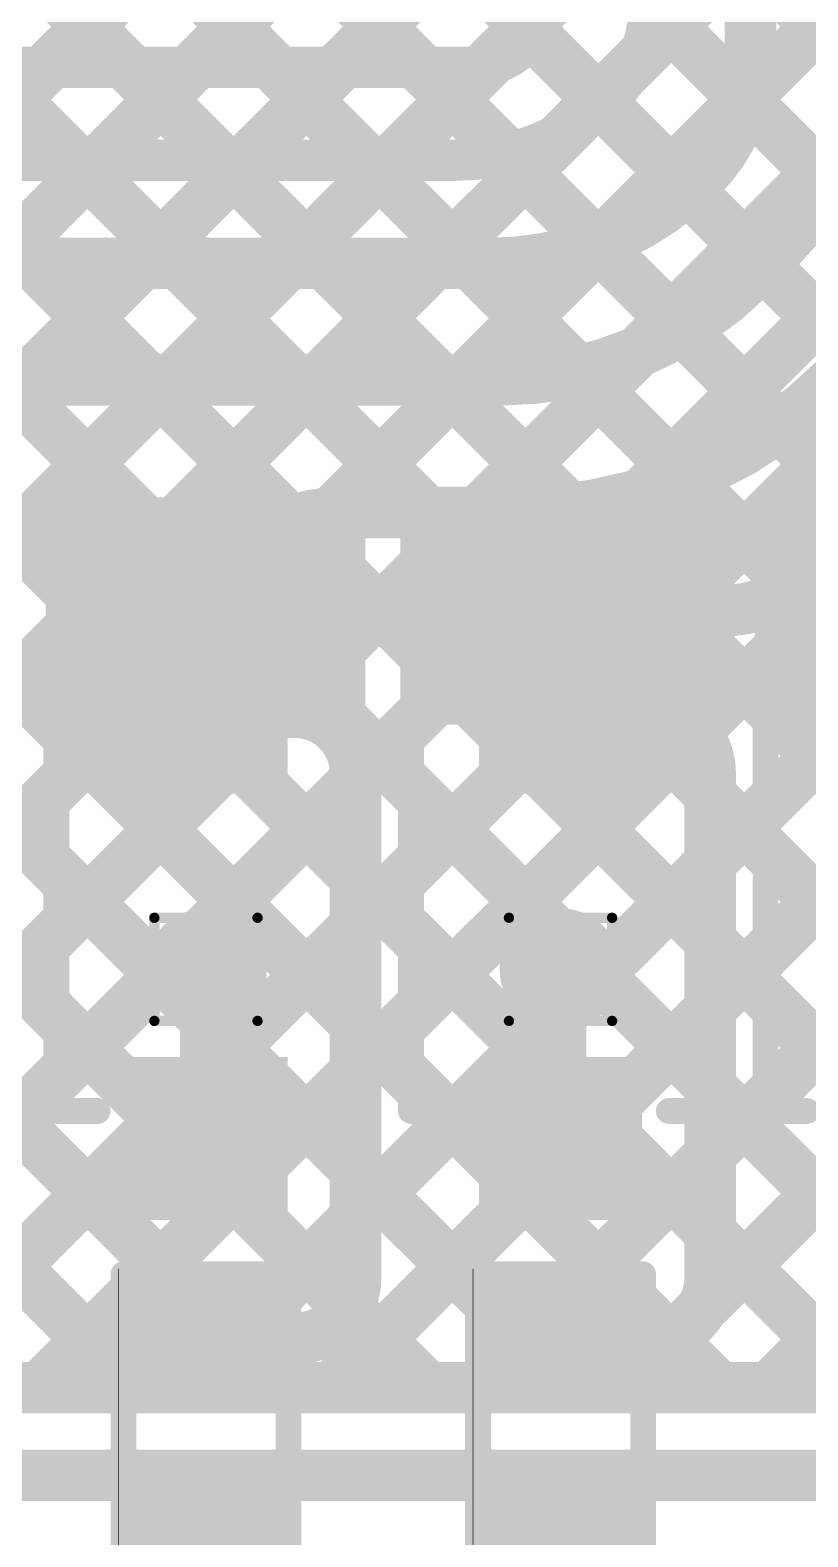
# Model space of a CAD drawing. Header units: inches. Extents: x 3 to 457, y -41 to 239.
# Drawn here: x 110.95 to 114.78, y 154.97 to 162.39 of the extents above; entities that cross this region are included whole.
import ezdxf

# ---------------------------------------------------------------- set-up
doc = ezdxf.new("R2010")
doc.units = ezdxf.units.IN
for name, color, linetype in [('Bottom Layer', 5, 'Continuous'), ('Drill Drawing', 1, 'Continuous'), ('Top Layer', 1, 'Continuous'), ('Top Overlay', 2, 'Continuous'), ('Top Paste', 8, 'Continuous'), ('Top Solder', 216, 'Continuous'), ('Via Holes', 16, 'Continuous')]:
    doc.layers.add(name, color=color, linetype=linetype)

# ---------------------------------------------------------------- blocks, each defined once
blk = doc.blocks.new('R___0402_218')
at = {"layer": 'Top Layer'}
for points in [[(-0.6985, -0.3175), (-0.6985, 0.3174999999999999), (-0.2413000000000001, 0.3175), (-0.2412999999999999, -0.3174999999999999)], [(0.2413000000000001, -0.3175), (0.2412999999999999, 0.3174999999999999), (0.6985, 0.3175), (0.6985, -0.3174999999999999)]]:
    blk.add_hatch(color=1, dxfattribs=at).paths.add_polyline_path(points)
at = {"layer": 'Top Paste'}
for points in [[(-0.6985, -0.3175), (-0.6985, 0.3174999999999999), (-0.2413000000000001, 0.3175), (-0.2412999999999999, -0.3174999999999999)], [(0.2413000000000001, -0.3175), (0.2412999999999999, 0.3174999999999999), (0.6985, 0.3175), (0.6985, -0.3174999999999999)]]:
    blk.add_hatch(color=8, dxfattribs=at).paths.add_polyline_path(points)
at = {"layer": 'Top Solder'}
for points in [[(-0.75350116, -0.3725011600000001), (-0.75350116, 0.3725011599999999), (-0.18629884, 0.3725011600000001), (-0.1862988399999999, -0.3725011599999999)], [(0.18629884, -0.3725011600000001), (0.1862988399999999, 0.3725011599999999), (0.75350116, 0.3725011600000001), (0.75350116, -0.3725011599999999)]]:
    blk.add_hatch(color=216, dxfattribs=at).paths.add_polyline_path(points)
at = {"layer": 'Top Overlay'}
for points, const_width in [([(0.7874, 0.4064), (-0.7874, 0.4064)], 0.127), ([(-0.7874, -0.4064), (-0.7874, 0.4064)], 0.127), ([(0.7874, -0.4064), (0.7874, 0.4064)], 0.127), ([(0.7874, -0.4064), (-0.7874, -0.4064)], 0.127), ([(0.8128, -0.4318), (-0.8128, -0.4318)], 0.0032258)]:
    blk.add_lwpolyline(points, dxfattribs=dict(at, const_width=const_width))
for points, const_width in [([(-0.8191499999999999, 0.4064, 1), (-0.7556499999999999, 0.4064, 1)], 0.0635), ([(-0.8191499999999999, 0.4064, 1), (-0.7556499999999999, 0.4064, 1)], 0.0635), ([(0.7556499999999999, 0.4064, 1), (0.8191499999999999, 0.4064, 1)], 0.0635), ([(0.7556499999999999, 0.4064, 1), (0.8191499999999999, 0.4064, 1)], 0.0635), ([(-0.8191499999999999, -0.4064, 1), (-0.7556499999999999, -0.4064, 1)], 0.0635), ([(-0.8191499999999999, -0.4064, 1), (-0.7556499999999999, -0.4064, 1)], 0.0635), ([(0.7556499999999999, -0.4064, 1), (0.8191499999999999, -0.4064, 1)], 0.0635), ([(0.7556499999999999, -0.4064, 1), (0.8191499999999999, -0.4064, 1)], 0.0635), ([(-0.81360518, -0.4318, 1), (-0.8119948199999999, -0.4318, 1)], 0.0016129), ([(0.8119948199999999, -0.4318, 1), (0.81360518, -0.4318, 1)], 0.0016129)]:
    blk.add_lwpolyline(points, format="xyb", close=True, dxfattribs=dict(at, const_width=const_width))
blk = doc.blocks.new('R___0402_220')
at = {"layer": 'Top Layer'}
for points in [[(-0.6985, -0.3175), (-0.6985, 0.3174999999999999), (-0.2413000000000001, 0.3175), (-0.2412999999999999, -0.3174999999999999)], [(0.2413000000000001, -0.3175), (0.2412999999999999, 0.3174999999999999), (0.6985, 0.3175), (0.6985, -0.3174999999999999)]]:
    blk.add_hatch(color=1, dxfattribs=at).paths.add_polyline_path(points)
at = {"layer": 'Top Paste'}
for points in [[(-0.6985, -0.3175), (-0.6985, 0.3174999999999999), (-0.2413000000000001, 0.3175), (-0.2412999999999999, -0.3174999999999999)], [(0.2413000000000001, -0.3175), (0.2412999999999999, 0.3174999999999999), (0.6985, 0.3175), (0.6985, -0.3174999999999999)]]:
    blk.add_hatch(color=8, dxfattribs=at).paths.add_polyline_path(points)
at = {"layer": 'Top Solder'}
for points in [[(-0.75350116, -0.3725011600000001), (-0.75350116, 0.3725011599999999), (-0.18629884, 0.3725011600000001), (-0.1862988399999999, -0.3725011599999999)], [(0.18629884, -0.3725011600000001), (0.1862988399999999, 0.3725011599999999), (0.75350116, 0.3725011600000001), (0.75350116, -0.3725011599999999)]]:
    blk.add_hatch(color=216, dxfattribs=at).paths.add_polyline_path(points)
at = {"layer": 'Top Overlay'}
for points, const_width in [([(0.7874, 0.4064), (-0.7874, 0.4064)], 0.127), ([(-0.7874, -0.4064), (-0.7874, 0.4064)], 0.127), ([(0.7874, -0.4064), (0.7874, 0.4064)], 0.127), ([(0.7874, -0.4064), (-0.7874, -0.4064)], 0.127), ([(0.8128, -0.4318), (-0.8128, -0.4318)], 0.0032258)]:
    blk.add_lwpolyline(points, dxfattribs=dict(at, const_width=const_width))
for points, const_width in [([(-0.8191499999999999, 0.4064, 1), (-0.7556499999999999, 0.4064, 1)], 0.0635), ([(-0.8191499999999999, 0.4064, 1), (-0.7556499999999999, 0.4064, 1)], 0.0635), ([(0.7556499999999999, 0.4064, 1), (0.8191499999999999, 0.4064, 1)], 0.0635), ([(0.7556499999999999, 0.4064, 1), (0.8191499999999999, 0.4064, 1)], 0.0635), ([(-0.8191499999999999, -0.4064, 1), (-0.7556499999999999, -0.4064, 1)], 0.0635), ([(-0.8191499999999999, -0.4064, 1), (-0.7556499999999999, -0.4064, 1)], 0.0635), ([(0.7556499999999999, -0.4064, 1), (0.8191499999999999, -0.4064, 1)], 0.0635), ([(0.7556499999999999, -0.4064, 1), (0.8191499999999999, -0.4064, 1)], 0.0635), ([(-0.81360518, -0.4318, 1), (-0.8119948199999999, -0.4318, 1)], 0.0016129), ([(0.8119948199999999, -0.4318, 1), (0.81360518, -0.4318, 1)], 0.0016129)]:
    blk.add_lwpolyline(points, format="xyb", close=True, dxfattribs=dict(at, const_width=const_width))
blk = doc.blocks.new('SOD323F_253')
at = {"layer": 'Top Layer'}
for points in [[(-1.34999984, 0.2999994), (-0.75000104, 0.2999994), (-0.75000104, -0.2999994), (-1.34999984, -0.2999994)], [(0.75000104, 0.2999994), (1.34999984, 0.2999994), (1.34999984, -0.2999994), (0.75000104, -0.2999994)]]:
    blk.add_hatch(color=1, dxfattribs=at).paths.add_polyline_path(points)
at = {"layer": 'Top Overlay'}
for points in [[(0.9884409999999999, 0.38309804), (2.1082, 0.38309804), (2.1082, 0.7894980399999999), (0.9884409999999999, 0.7894980399999999)], [(1.42242032, -0.4064), (2.10822032, -0.4064), (2.10822032, 0.4571999999999999), (1.42242032, 0.4571999999999999)], [(0.9884409999999999, -0.78530196), (2.1082, -0.78530196), (2.1082, -0.37890196), (0.9884409999999999, -0.37890196)]]:
    blk.add_hatch(color=2, dxfattribs=at).paths.add_polyline_path(points)
at = {"layer": 'Top Paste'}
for points in [[(-1.34999984, 0.2999994), (-0.75000104, 0.2999994), (-0.75000104, -0.2999994), (-1.34999984, -0.2999994)], [(0.75000104, 0.2999994), (1.34999984, 0.2999994), (1.34999984, -0.2999994), (0.75000104, -0.2999994)]]:
    blk.add_hatch(color=8, dxfattribs=at).paths.add_polyline_path(points)
at = {"layer": 'Top Solder'}
for points in [[(-1.45159984, 0.4015993999999999), (-0.64840104, 0.4015993999999999), (-0.64840104, -0.4015993999999999), (-1.45159984, -0.4015993999999999)], [(0.64840104, 0.4015993999999999), (1.45159984, 0.4015993999999999), (1.45159984, -0.4015993999999999), (0.64840104, -0.4015993999999999)]]:
    blk.add_hatch(color=216, dxfattribs=at).paths.add_polyline_path(points)
at = {"layer": 'Top Overlay', "const_width": 0.127}
for points in [[(-0.9143999999999999, 0.7366), (-0.9143999999999999, 0.5334)], [(-0.9143999999999999, 0.7366), (0.9884409999999999, 0.7366)], [(-0.9143999999999999, -0.5334), (-0.9143999999999999, -0.7366)], [(-0.9143999999999999, -0.7366), (0.9884409999999999, -0.7366)]]:
    blk.add_lwpolyline(points, dxfattribs=at)
at = {"layer": 'Top Overlay', "const_width": 0.0635}
for points in [[(-0.9461499999999999, 0.7366, 1), (-0.88265, 0.7366, 1)], [(-0.9461499999999999, 0.7366, 1), (-0.88265, 0.7366, 1)], [(0.9566909999999998, 0.7366, 1), (1.020191, 0.7366, 1)], [(-0.9461499999999999, 0.5334, 1), (-0.88265, 0.5334, 1)], [(-0.9461499999999999, -0.5334, 1), (-0.88265, -0.5334, 1)], [(-0.9461499999999999, -0.7366, 1), (-0.88265, -0.7366, 1)], [(-0.9461499999999999, -0.7366, 1), (-0.88265, -0.7366, 1)], [(0.9566909999999998, -0.7366, 1), (1.020191, -0.7366, 1)]]:
    blk.add_lwpolyline(points, format="xyb", close=True, dxfattribs=at)
blk = doc.blocks.new('SOD323F_254')
at = {"layer": 'Top Layer'}
for points in [[(-1.34999984, 0.2999994), (-0.75000104, 0.2999994), (-0.75000104, -0.2999994), (-1.34999984, -0.2999994)], [(0.75000104, 0.2999994), (1.34999984, 0.2999994), (1.34999984, -0.2999994), (0.75000104, -0.2999994)]]:
    blk.add_hatch(color=1, dxfattribs=at).paths.add_polyline_path(points)
at = {"layer": 'Top Overlay'}
for points in [[(0.9884409999999999, 0.3823462), (2.1082, 0.3823462), (2.1082, 0.7887462), (0.9884409999999999, 0.7887462)], [(1.4224, -0.4064), (2.1082, -0.4064), (2.1082, 0.4571999999999999), (1.4224, 0.4571999999999999)], [(0.9884409999999999, -0.7860537999999999), (2.1082, -0.7860537999999999), (2.1082, -0.3796538), (0.9884409999999999, -0.3796538)]]:
    blk.add_hatch(color=2, dxfattribs=at).paths.add_polyline_path(points)
at = {"layer": 'Top Paste'}
for points in [[(-1.34999984, 0.2999994), (-0.75000104, 0.2999994), (-0.75000104, -0.2999994), (-1.34999984, -0.2999994)], [(0.75000104, 0.2999994), (1.34999984, 0.2999994), (1.34999984, -0.2999994), (0.75000104, -0.2999994)]]:
    blk.add_hatch(color=8, dxfattribs=at).paths.add_polyline_path(points)
at = {"layer": 'Top Solder'}
for points in [[(-1.45159984, 0.4015993999999999), (-0.64840104, 0.4015993999999999), (-0.64840104, -0.4015993999999999), (-1.45159984, -0.4015993999999999)], [(0.64840104, 0.4015993999999999), (1.45159984, 0.4015993999999999), (1.45159984, -0.4015993999999999), (0.64840104, -0.4015993999999999)]]:
    blk.add_hatch(color=216, dxfattribs=at).paths.add_polyline_path(points)
at = {"layer": 'Top Overlay', "const_width": 0.127}
for points in [[(-0.9143999999999999, 0.7366), (-0.9143999999999999, 0.5334)], [(-0.9143999999999999, 0.7366), (0.9884409999999999, 0.7366)], [(-0.9143999999999999, -0.5334), (-0.9143999999999999, -0.7366)], [(-0.9143999999999999, -0.7366), (0.9884409999999999, -0.7366)]]:
    blk.add_lwpolyline(points, dxfattribs=at)
at = {"layer": 'Top Overlay', "const_width": 0.0635}
for points in [[(-0.9461499999999999, 0.7366, 1), (-0.88265, 0.7366, 1)], [(-0.9461499999999999, 0.7366, 1), (-0.88265, 0.7366, 1)], [(0.9566909999999998, 0.7366, 1), (1.020191, 0.7366, 1)], [(-0.9461499999999999, 0.5334, 1), (-0.88265, 0.5334, 1)], [(-0.9461499999999999, -0.5334, 1), (-0.88265, -0.5334, 1)], [(-0.9461499999999999, -0.7366, 1), (-0.88265, -0.7366, 1)], [(-0.9461499999999999, -0.7366, 1), (-0.88265, -0.7366, 1)], [(0.9566909999999998, -0.7366, 1), (1.020191, -0.7366, 1)]]:
    blk.add_lwpolyline(points, format="xyb", close=True, dxfattribs=at)
blk = doc.blocks.new('SOD323F_255')
at = {"layer": 'Top Layer'}
for points in [[(-1.34999984, 0.2999994), (-0.75000104, 0.2999994), (-0.75000104, -0.2999994), (-1.34999984, -0.2999994)], [(0.75000104, 0.2999994), (1.34999984, 0.2999994), (1.34999984, -0.2999994), (0.75000104, -0.2999994)]]:
    blk.add_hatch(color=1, dxfattribs=at).paths.add_polyline_path(points)
at = {"layer": 'Top Overlay'}
for points in [[(0.9884409999999999, 0.38288976), (2.1082, 0.38288976), (2.1082, 0.78928976), (0.9884409999999999, 0.78928976)], [(1.4224, -0.4064), (2.1082, -0.4064), (2.1082, 0.4571999999999999), (1.4224, 0.4571999999999999)], [(0.9884409999999999, -0.78551024), (2.1082, -0.78551024), (2.1082, -0.37911024), (0.9884409999999999, -0.37911024)]]:
    blk.add_hatch(color=2, dxfattribs=at).paths.add_polyline_path(points)
at = {"layer": 'Top Paste'}
for points in [[(-1.34999984, 0.2999994), (-0.75000104, 0.2999994), (-0.75000104, -0.2999994), (-1.34999984, -0.2999994)], [(0.75000104, 0.2999994), (1.34999984, 0.2999994), (1.34999984, -0.2999994), (0.75000104, -0.2999994)]]:
    blk.add_hatch(color=8, dxfattribs=at).paths.add_polyline_path(points)
at = {"layer": 'Top Solder'}
for points in [[(-1.45159984, 0.4015993999999999), (-0.64840104, 0.4015993999999999), (-0.64840104, -0.4015993999999999), (-1.45159984, -0.4015993999999999)], [(0.64840104, 0.4015993999999999), (1.45159984, 0.4015993999999999), (1.45159984, -0.4015993999999999), (0.64840104, -0.4015993999999999)]]:
    blk.add_hatch(color=216, dxfattribs=at).paths.add_polyline_path(points)
at = {"layer": 'Top Overlay', "const_width": 0.127}
for points in [[(-0.9143999999999999, 0.7366), (-0.9143999999999999, 0.5334)], [(-0.9143999999999999, 0.7366), (0.9884409999999999, 0.7366)], [(-0.9143999999999999, -0.5334), (-0.9143999999999999, -0.7366)], [(-0.9143999999999999, -0.7366), (0.9884409999999999, -0.7366)]]:
    blk.add_lwpolyline(points, dxfattribs=at)
at = {"layer": 'Top Overlay', "const_width": 0.0635}
for points in [[(-0.9461499999999999, 0.7366, 1), (-0.88265, 0.7366, 1)], [(-0.9461499999999999, 0.7366, 1), (-0.88265, 0.7366, 1)], [(0.9566909999999998, 0.7366, 1), (1.020191, 0.7366, 1)], [(-0.9461499999999999, 0.5334, 1), (-0.88265, 0.5334, 1)], [(-0.9461499999999999, -0.5334, 1), (-0.88265, -0.5334, 1)], [(-0.9461499999999999, -0.7366, 1), (-0.88265, -0.7366, 1)], [(-0.9461499999999999, -0.7366, 1), (-0.88265, -0.7366, 1)], [(0.9566909999999998, -0.7366, 1), (1.020191, -0.7366, 1)]]:
    blk.add_lwpolyline(points, format="xyb", close=True, dxfattribs=at)

msp = doc.modelspace()

# ---------------------------------------------------------------- hatches: boundary and pattern name
at = {"layer": 'Bottom Layer'}
h = msp.add_hatch(color=5, dxfattribs=at)
edge = h.paths.add_edge_path()
edge.add_arc((111.81896864, 157.76249372), 0.2999994, 0, 360)
h = msp.add_hatch(color=5, dxfattribs=at)
edge = h.paths.add_edge_path()
edge.add_arc((113.56496464, 157.76249372), 0.2999994, 0, 360)
at = {"layer": 'Top Layer'}
h = msp.add_hatch(color=1, dxfattribs=at)
edge = h.paths.add_edge_path()
edge.add_arc((111.81896864, 157.76249372), 0.2999994, 0, 360)
h = msp.add_hatch(color=1, dxfattribs=at)
edge = h.paths.add_edge_path()
edge.add_arc((113.56496464, 157.76249372), 0.2999994, 0, 360)
at = {"layer": 'Via Holes'}
h = msp.add_hatch(color=7, dxfattribs=at)
edge = h.paths.add_edge_path()
edge.add_arc((111.81896864, 157.76249372), 0.1499997, 0, 360)
h = msp.add_hatch(color=7, dxfattribs=at)
edge = h.paths.add_edge_path()
edge.add_arc((113.56496464, 157.76249372), 0.1499997, 0, 360)

# ---------------------------------------------------------------- linework, layer by layer
at = {"layer": 'Bottom Layer', "const_width": 0.254}
for points in [[(98.89800642, 150.0673656), (116.970683, 168.14004218)], [(104.86815958, 155.31909754), (117.68910168, 168.14003964)], [(105.96555134, 155.69806808), (118.4075229, 168.14003964)], [(106.68790448, 155.702), (119.12594412, 168.14003964)], [(107.4063257, 155.702), (119.8443628, 168.1400371)], [(108.12474692, 155.702), (120.56278402, 168.1400371)], [(108.37509694, 168.1400498), (120.81314674, 155.702)], [(109.09351816, 168.1400498), (126.45021192, 150.78335604)], [(108.84316814, 155.702), (121.10426376, 167.96309562)], [(107.89503948, 167.90168604), (120.09472552, 155.702)], [(109.56158936, 155.702), (121.10426376, 167.2446744)], [(107.89503948, 167.18326482), (119.3763043, 155.702)], [(110.28001058, 155.702), (121.10426376, 166.52625318)], [(107.89503694, 166.46484614), (118.65788308, 155.702)], [(110.9984318, 155.702), (121.10426376, 165.80783196)], [(107.89503694, 165.74642492), (117.93946186, 155.702)], [(111.71685302, 155.702), (121.10426376, 165.08941074)], [(107.89503694, 165.0280037), (117.22104064, 155.702)], [(112.43527424, 155.702), (121.10426376, 164.37098952)], [(107.8950344, 164.30958502), (116.50261942, 155.702)], [(107.8950344, 163.5911638), (115.7841982, 155.702)], [(113.15369546, 155.702), (121.10426376, 163.6525683)], [(107.84628164, 162.92149534), (115.06577698, 155.702)], [(113.87211668, 155.702), (121.1428235, 162.97270682)], [(113.87211668, 155.702), (121.1428235, 162.97270682)], [(114.5905379, 155.702), (121.31070734, 162.42216944)], [(107.67061016, 162.37877862), (114.34738878, 155.702)], [(107.39247254, 161.93849756), (113.62896756, 155.702)], [(107.03057334, 161.581973), (112.91054634, 155.702)], [(106.57892578, 161.31519934), (112.19212512, 155.702)], [(106.02756544, 161.14813846), (111.4737039, 155.702)], [(106.0958, 155.702), (120.9802, 155.702)], [(106.0958, 155.2702), (120.9802, 155.2702)]]:
    msp.add_lwpolyline(points, dxfattribs=at)
at = {"layer": 'Bottom Layer', "const_width": 0.127}
for points in [[(110.9349318, 155.702, 1), (111.0619318, 155.702, 1)], [(111.4102039, 155.702, 1), (111.5372039, 155.702, 1)], [(111.65335302, 155.702, 1), (111.78035302, 155.702, 1)], [(112.12862512, 155.702, 1), (112.25562512, 155.702, 1)], [(112.37177424, 155.702, 1), (112.49877424, 155.702, 1)], [(112.84704634, 155.702, 1), (112.97404634, 155.702, 1)], [(113.09019546, 155.702, 1), (113.21719546, 155.702, 1)], [(113.56546756, 155.702, 1), (113.69246756, 155.702, 1)], [(113.80861668, 155.702, 1), (113.93561668, 155.702, 1)], [(113.80861668, 155.702, 1), (113.93561668, 155.702, 1)], [(114.28388878, 155.702, 1), (114.41088878, 155.702, 1)], [(114.5270379, 155.702, 1), (114.6540379, 155.702, 1)]]:
    msp.add_lwpolyline(points, format="xyb", close=True, dxfattribs=at)
at = {"layer": 'Drill Drawing', "const_width": 0.0508}
for points in [[(111.56496864, 158.01649372), (112.07296864, 158.01649372)], [(111.56496864, 157.50849372), (111.56496864, 158.01649372)], [(112.07296864, 157.50849372), (112.07296864, 158.01649372)], [(113.31096464, 158.01649372), (113.81896464, 158.01649372)], [(113.31096464, 157.50849372), (113.31096464, 158.01649372)], [(113.81896464, 157.50849372), (113.81896464, 158.01649372)], [(111.56496864, 157.50849372), (112.07296864, 157.50849372)], [(113.31096464, 157.50849372), (113.81896464, 157.50849372)]]:
    msp.add_lwpolyline(points, dxfattribs=at)
at = {"layer": 'Drill Drawing', "const_width": 0.0254}
for points in [[(111.55226864, 158.01649372, 1), (111.57766864, 158.01649372, 1)], [(111.55226864, 158.01649372, 1), (111.57766864, 158.01649372, 1)], [(112.06026864, 158.01649372, 1), (112.08566864, 158.01649372, 1)], [(112.06026864, 158.01649372, 1), (112.08566864, 158.01649372, 1)], [(113.29826464, 158.01649372, 1), (113.32366464, 158.01649372, 1)], [(113.29826464, 158.01649372, 1), (113.32366464, 158.01649372, 1)], [(113.80626464, 158.01649372, 1), (113.83166464, 158.01649372, 1)], [(113.80626464, 158.01649372, 1), (113.83166464, 158.01649372, 1)], [(111.55226864, 157.50849372, 1), (111.57766864, 157.50849372, 1)], [(111.55226864, 157.50849372, 1), (111.57766864, 157.50849372, 1)], [(112.06026864, 157.50849372, 1), (112.08566864, 157.50849372, 1)], [(112.06026864, 157.50849372, 1), (112.08566864, 157.50849372, 1)], [(113.29826464, 157.50849372, 1), (113.32366464, 157.50849372, 1)], [(113.29826464, 157.50849372, 1), (113.32366464, 157.50849372, 1)], [(113.80626464, 157.50849372, 1), (113.83166464, 157.50849372, 1)], [(113.80626464, 157.50849372, 1), (113.83166464, 157.50849372, 1)]]:
    msp.add_lwpolyline(points, format="xyb", close=True, dxfattribs=at)
at = {"layer": 'Top Layer'}
for points, const_width in [([(114.49971004, 162.25101662), (114.49971004, 163.3806105)], 0.254), ([(109.7621122, 162.20461336), (113.118392, 162.20461336)], 0.2032), ([(110.03031588, 161.74706792), (113.03620014, 161.74706792)], 0.2032), ([(114.50273264, 161.17723416), (114.64663888, 161.3211404)], 0.254), ([(110.60644884, 161.2398604), (113.22849084, 161.2398604)], 0.254), ([(111.09701682, 160.66630808), (113.26924768, 160.66630808)], 0.254), ([(112.49215754, 160.01277624), (113.32912818, 160.01277624)], 0.254), ([(113.32912818, 160.01277624), (113.3302661, 160.0127737)], 0.254), ([(111.8189788, 159.0294), (111.8189788, 159.47702928)], 0.254), ([(113.5649748, 159.0294), (113.8921141, 159.3565393)], 0.254), ([(111.8189788, 159.0294), (112.2555794, 159.0294)], 0.254), ([(113.5649748, 159.0294), (114.0015754, 159.0294)], 0.254), ([(112.5555788, 156.2432994), (112.5555788, 158.7294006)], 0.254), ([(114.3015748, 156.2432994), (114.3015748, 158.7294006)], 0.254), ([(111.81896864, 157.76249372), (111.81897372, 157.76248864)], 0.254), ([(111.81897372, 156.9294042), (111.81897372, 157.76248864)], 0.254), ([(113.56496464, 157.76249372), (113.56496972, 157.76248864)], 0.254), ([(113.56496972, 156.9294042), (113.56496972, 157.76248864)], 0.254), ([(111.81897372, 156.9294042), (111.8189788, 156.92939912)], 0.254), ([(113.56496972, 156.9294042), (113.5649748, 156.92939912)], 0.254), ([(111.8189788, 155.9433), (112.2555794, 155.9433)], 0.254), ([(113.5649748, 155.9433), (114.0015754, 155.9433)], 0.254), ([(111.8189788, 154.42352402), (111.8189788, 155.0035)], 0.254), ([(113.5649748, 154.42352402), (113.5649748, 155.0035)], 0.254)]:
    msp.add_lwpolyline(points, dxfattribs=dict(at, const_width=const_width))
for points, const_width in [([(113.49971204, 162.5859334, -0.4142135623730951), (113.118392, 162.20461336)], 0.2032), ([(113.99983804, 162.4962206, -0.198912367379658), (113.82483712, 162.07373224)], 0.2032), ([(114.49971004, 162.25101662, -0.198912367379658), (114.25740928, 161.66605208)], 0.254), ([(114.99983604, 162.17383364, -0.198912367379658), (114.64663888, 161.3211404)], 0.254), ([(113.82483712, 162.07373224, -0.198912367379658), (113.03620014, 161.74706792)], 0.2032), ([(114.25740928, 161.66605208, -0.198912367379658), (113.22849084, 161.2398604)], 0.254), ([(114.50273264, 161.17723416, -0.198912367379658), (113.26924768, 160.66630808)], 0.254), ([(110.3338408, 160.35018984, -0.198912367379658), (111.09701682, 160.66630808)], 0.254), ([(114.91864748, 160.67070228, -0.1989129551222861), (113.3302661, 160.0127737)], 0.254), ([(111.94743168, 159.78714296, -0.198912367379658), (112.49215754, 160.01277624)], 0.254), ([(114.97496436, 159.80473754, -0.1986955453882407), (114.29068074, 159.52163168)], 0.254), ([(111.8189788, 159.47702928, -0.198912367379658), (111.94743168, 159.78714296)], 0.254), ([(114.0218573, 159.45339712, -0.1249333159860599), (114.29068074, 159.52163168)], 0.254), ([(113.89211664, 159.3565393, -0.0721851929260197), (114.0218573, 159.45339712)], 0.254), ([(112.2555794, 159.0294, -0.4142135623730951), (112.5555788, 158.7294006)], 0.254), ([(114.0015754, 159.0294, -0.4142135623730951), (114.3015748, 158.7294006)], 0.254), ([(112.5555788, 156.2432994, -0.4142135623730951), (112.2555794, 155.9433)], 0.254), ([(114.3015748, 156.2432994, -0.4142135623730951), (114.0015754, 155.9433)], 0.254)]:
    msp.add_lwpolyline(points, format="xyb", dxfattribs=dict(at, const_width=const_width))
for points, const_width in [([(114.43621004, 162.25101662, 1), (114.56321004, 162.25101662, 1)], 0.127), ([(114.43621004, 162.25101662, 1), (114.56321004, 162.25101662, 1)], 0.127), ([(113.067592, 162.20461336, 1), (113.169192, 162.20461336, 1)], 0.1016), ([(113.067592, 162.20461336, 1), (113.169192, 162.20461336, 1)], 0.1016), ([(113.77403712, 162.07373224, 1), (113.87563712, 162.07373224, 1)], 0.1016), ([(113.77403712, 162.07373224, 1), (113.87563712, 162.07373224, 1)], 0.1016), ([(112.98540014, 161.74706792, 1), (113.08700014, 161.74706792, 1)], 0.1016), ([(112.98540014, 161.74706792, 1), (113.08700014, 161.74706792, 1)], 0.1016), ([(114.19390928, 161.66605208, 1), (114.32090928, 161.66605208, 1)], 0.127), ([(114.19390928, 161.66605208, 1), (114.32090928, 161.66605208, 1)], 0.127), ([(114.58313888, 161.3211404, 1), (114.71013888, 161.3211404, 1)], 0.127), ([(114.58313888, 161.3211404, 1), (114.71013888, 161.3211404, 1)], 0.127), ([(113.16499084, 161.2398604, 1), (113.29199084, 161.2398604, 1)], 0.127), ([(113.16499084, 161.2398604, 1), (113.29199084, 161.2398604, 1)], 0.127), ([(114.43923264, 161.17723416, 1), (114.56623264, 161.17723416, 1)], 0.127), ([(114.43923264, 161.17723416, 1), (114.56623264, 161.17723416, 1)], 0.127), ([(111.03351682, 160.66630808, 1), (111.16051682, 160.66630808, 1)], 0.127), ([(111.03351682, 160.66630808, 1), (111.16051682, 160.66630808, 1)], 0.127), ([(113.20574768, 160.66630808, 1), (113.33274768, 160.66630808, 1)], 0.127), ([(113.20574768, 160.66630808, 1), (113.33274768, 160.66630808, 1)], 0.127), ([(112.42865754, 160.01277624, 1), (112.55565754, 160.01277624, 1)], 0.127), ([(112.42865754, 160.01277624, 1), (112.55565754, 160.01277624, 1)], 0.127), ([(113.26562818, 160.01277624, 1), (113.39262818, 160.01277624, 1)], 0.127), ([(113.26562818, 160.01277624, 1), (113.39262818, 160.01277624, 1)], 0.127), ([(113.2667661, 160.0127737, 1), (113.3937661, 160.0127737, 1)], 0.127), ([(113.2667661, 160.0127737, 1), (113.3937661, 160.0127737, 1)], 0.127), ([(111.88393168, 159.78714296, 1), (112.01093168, 159.78714296, 1)], 0.127), ([(111.88393168, 159.78714296, 1), (112.01093168, 159.78714296, 1)], 0.127), ([(114.22718074, 159.52163168, 1), (114.35418074, 159.52163168, 1)], 0.127), ([(114.22718074, 159.52163168, 1), (114.35418074, 159.52163168, 1)], 0.127), ([(111.7554788, 159.47702928, 1), (111.8824788, 159.47702928, 1)], 0.127), ([(111.7554788, 159.47702928, 1), (111.8824788, 159.47702928, 1)], 0.127), ([(113.9583573, 159.45339712, 1), (114.0853573, 159.45339712, 1)], 0.127), ([(113.9583573, 159.45339712, 1), (114.0853573, 159.45339712, 1)], 0.127), ([(113.8286141, 159.3565393, 1), (113.9556141, 159.3565393, 1)], 0.127), ([(113.82861664, 159.3565393, 1), (113.95561664, 159.3565393, 1)], 0.127), ([(111.7554788, 159.0294, 1), (111.8824788, 159.0294, 1)], 0.127), ([(111.7554788, 159.0294, 1), (111.8824788, 159.0294, 1)], 0.127), ([(112.1920794, 159.0294, 1), (112.3190794, 159.0294, 1)], 0.127), ([(112.1920794, 159.0294, 1), (112.3190794, 159.0294, 1)], 0.127), ([(113.5014748, 159.0294, 1), (113.6284748, 159.0294, 1)], 0.127), ([(113.5014748, 159.0294, 1), (113.6284748, 159.0294, 1)], 0.127), ([(113.9380754, 159.0294, 1), (114.0650754, 159.0294, 1)], 0.127), ([(113.9380754, 159.0294, 1), (114.0650754, 159.0294, 1)], 0.127), ([(112.4920788, 158.7294006, 1), (112.6190788, 158.7294006, 1)], 0.127), ([(112.4920788, 158.7294006, 1), (112.6190788, 158.7294006, 1)], 0.127), ([(114.2380748, 158.7294006, 1), (114.3650748, 158.7294006, 1)], 0.127), ([(114.2380748, 158.7294006, 1), (114.3650748, 158.7294006, 1)], 0.127), ([(111.75546864, 157.76249372, 1), (111.88246864, 157.76249372, 1)], 0.127), ([(111.75547372, 157.76248864, 1), (111.88247372, 157.76248864, 1)], 0.127), ([(111.75547372, 157.76248864, 1), (111.88247372, 157.76248864, 1)], 0.127), ([(113.50146464, 157.76249372, 1), (113.62846464, 157.76249372, 1)], 0.127), ([(113.50146972, 157.76248864, 1), (113.62846972, 157.76248864, 1)], 0.127), ([(113.50146972, 157.76248864, 1), (113.62846972, 157.76248864, 1)], 0.127), ([(111.75547372, 156.9294042, 1), (111.88247372, 156.9294042, 1)], 0.127), ([(111.75547372, 156.9294042, 1), (111.88247372, 156.9294042, 1)], 0.127), ([(111.7554788, 156.92939912, 1), (111.8824788, 156.92939912, 1)], 0.127), ([(113.50146972, 156.9294042, 1), (113.62846972, 156.9294042, 1)], 0.127), ([(113.50146972, 156.9294042, 1), (113.62846972, 156.9294042, 1)], 0.127), ([(113.5014748, 156.92939912, 1), (113.6284748, 156.92939912, 1)], 0.127), ([(112.4920788, 156.2432994, 1), (112.6190788, 156.2432994, 1)], 0.127), ([(112.4920788, 156.2432994, 1), (112.6190788, 156.2432994, 1)], 0.127), ([(114.2380748, 156.2432994, 1), (114.3650748, 156.2432994, 1)], 0.127), ([(114.2380748, 156.2432994, 1), (114.3650748, 156.2432994, 1)], 0.127), ([(111.7554788, 155.9433, 1), (111.8824788, 155.9433, 1)], 0.127), ([(112.1920794, 155.9433, 1), (112.3190794, 155.9433, 1)], 0.127), ([(112.1920794, 155.9433, 1), (112.3190794, 155.9433, 1)], 0.127), ([(113.5014748, 155.9433, 1), (113.6284748, 155.9433, 1)], 0.127), ([(113.9380754, 155.9433, 1), (114.0650754, 155.9433, 1)], 0.127), ([(113.9380754, 155.9433, 1), (114.0650754, 155.9433, 1)], 0.127), ([(111.7554788, 155.0035, 1), (111.8824788, 155.0035, 1)], 0.127), ([(113.5014748, 155.0035, 1), (113.6284748, 155.0035, 1)], 0.127)]:
    msp.add_lwpolyline(points, format="xyb", close=True, dxfattribs=dict(at, const_width=const_width))

# ---------------------------------------------------------------- block references
for name, p, rotation in [('SOD323F_255', (111.8189788, 157.97939956), 90), ('SOD323F_254', (113.5649748, 157.97939956), 90), ('SOD323F_253', (115.3109708, 157.97939956), 90), ('R___0402_220', (111.8189788, 155.4734), 270), ('R___0402_218', (113.5649748, 155.4734), 270)]:
    msp.add_blockref(name, p, dxfattribs=dict(rotation=rotation))

doc.saveas('drawing.dxf')
